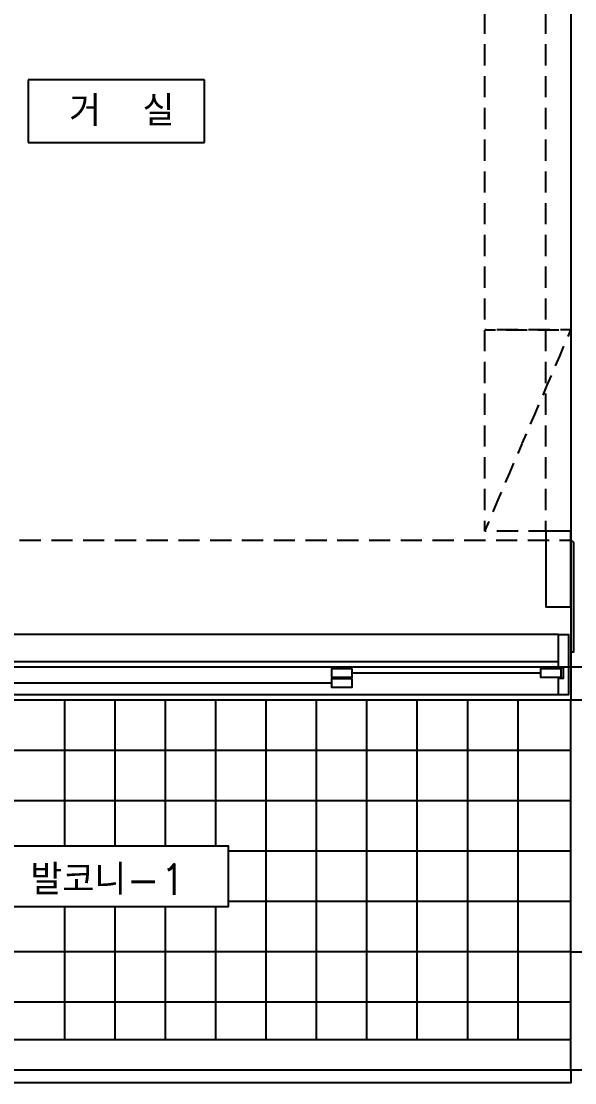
# Model space of a CAD drawing. Extents: x 0 to 40850, y 0 to 28500.
# Drawn here: x 14436 to 16633, y 8247 to 12462 of the extents above; entities that cross this region are included whole.
import ezdxf
from ezdxf.enums import TextEntityAlignment as Align

# ---------------------------------------------------------------- set-up
doc = ezdxf.new("R2010")
doc.units = 0
doc.header["$LTSCALE"] = 60
doc.header["$MEASUREMENT"] = 0
doc.linetypes.add('CEN', pattern=[62, 60, -1, 0, -1])
doc.linetypes.add('HIDDEN', pattern=[2.1, 0.7, -0.7, 0.7])
for name, color, linetype in [('2', 2, 'CONTINUOUS'), ('3', 3, 'CONTINUOUS'), ('4', 4, 'CONTINUOUS'), ('7', 7, 'CONTINUOUS'), ('9', 9, 'CONTINUOUS'), ('CEN', 1, 'CEN'), ('WINDOW', 4, 'CONTINUOUS')]:
    doc.layers.add(name, color=color, linetype=linetype)
doc.styles.add('GHS', font='ROMANS', dxfattribs={"bigfont": 'GHS'})
doc.styles.add('HS', font='simplex', dxfattribs={"bigfont": 'ghs'})

msp = doc.modelspace()

# ---------------------------------------------------------------- linework, layer by layer
at = {"layer": '2', "linetype": 'HIDDEN'}
for p, q in [((16518.3, 10437), (16518.3, 13529)), ((16276.3, 10437), (16276.3, 12729)), ((16276.3, 11237), (16618.3, 11237)), ((16618.3, 11237), (16276.3, 11237)), ((16276.3, 10437), (16618.3, 11237)), ((16618.3, 10437), (16276.3, 10437))]:
    msp.add_line(p, q, dxfattribs=at)
at = {"layer": '2'}
for p, q in [((15163.7, 12230.1), (14463.5, 12230.1)), ((14463.5, 12230.1), (14463.5, 11980.1)), ((15163.7, 11980.1), (15163.7, 12230.1)), ((14463.5, 11980.1), (15163.7, 11980.1)), ((16618.3, 10402), (16618.3, 9957)), ((16618.3, 8417), (12368.3, 8417)), ((16618.3, 8297), (12368.3, 8297))]:
    msp.add_line(p, q, dxfattribs=at)
for points in [[(16618.3, 10137), (16618.3, 10437), (16518.3, 10437), (16518.3, 10137)], [(14358.3, 8947), (15258.3, 8947), (15258.3, 9187), (14358.3, 9187)]]:
    msp.add_lwpolyline(points, close=True, dxfattribs=at)
msp.add_lwpolyline([(16618.3, 8297), (16618.3, 8247), (12368.3, 8247), (12368.3, 8297)], dxfattribs=at)
at = {"layer": '4'}
msp.add_line((16618.3, 8767), (16618.3, 9767), dxfattribs=at)
at = {"layer": '4', "color": 4, "linetype": 'CONTINUOUS'}
for points in [[(16568.3, 10027), (16608.3, 10027), (16608.3, 9787), (16568.3, 9787), (16568.3, 9854), (16588.3, 9854), (16588.3, 9894), (16568.3, 9894)], [(15748.3, 9892), (15748.3, 9856), (15668.3, 9856), (15668.3, 9892)], [(16578.3, 9892), (16578.3, 9856), (16498.3, 9856), (16498.3, 9892)], [(15748.3, 9852), (15748.3, 9816), (15668.3, 9816), (15668.3, 9852)]]:
    msp.add_lwpolyline(points, close=True, dxfattribs=at)
at = {"layer": '7'}
for points in [[(16618.3, 9767), (16798.3, 9767), (16798.3, 9957), (16788.3, 9957), (16788.3, 10392), (16798.3, 10402), (16798.3, 13817), (16618.3, 13817), (16618.3, 10402), (16628.3, 10392), (16628.3, 9957), (16618.3, 9957)], [(16618.3, 8297), (16618.3, 8767), (16798.3, 8767), (16798.3, 8297)]]:
    msp.add_lwpolyline(points, close=True, dxfattribs=at)
at = {"layer": '9', "linetype": 'HIDDEN'}
msp.add_line((12958.3, 10402), (16618.3, 10402), dxfattribs=at)
at = {"layer": '9', "color": 9, "linetype": 'CONTINUOUS'}
for p, q in [((16568.3, 10027), (13048.3, 10027)), ((16568.3, 9919), (13048.3, 9919)), ((16568.3, 9787), (13048.3, 9787))]:
    msp.add_line(p, q, dxfattribs=at)
at = {"layer": '9'}
for p, q in [((12998.3, 9767), (16618.3, 9767)), ((14608.3, 9187), (14608.3, 9767)), ((14808.3, 9187), (14808.3, 9767)), ((15008.3, 9187), (15008.3, 9767)), ((15208.3, 9187), (15208.3, 9767)), ((15408.3, 8417), (15408.3, 9767)), ((15608.3, 8417), (15608.3, 9767)), ((15808.3, 8417), (15808.3, 9767)), ((16008.3, 8417), (16008.3, 9767)), ((16208.3, 8417), (16208.3, 9767)), ((16408.3, 8417), (16408.3, 9767)), ((16618.3, 9567), (12368.3, 9567)), ((16618.3, 9367), (12368.3, 9367)), ((16618.3, 9167), (15258.3, 9167)), ((14608.3, 8417), (14608.3, 8947)), ((14808.3, 8417), (14808.3, 8947)), ((15008.3, 8417), (15008.3, 8947)), ((15208.3, 8417), (15208.3, 8947)), ((16618.3, 8967), (15258.3, 8967)), ((16618.3, 8767), (12368.3, 8767)), ((16618.3, 8567), (12368.3, 8567))]:
    msp.add_line(p, q, dxfattribs=at)
at = {"layer": 'CEN'}
for p, q in [((24508.3, 9897), (8868.3, 9897)), ((17208.4, 8297), (8868.3, 8297))]:
    msp.add_line(p, q, dxfattribs=at)
at = {"layer": 'WINDOW', "color": 4, "linetype": 'CONTINUOUS'}
for p, q in [((16498.3, 9874), (15748.3, 9874)), ((15668.3, 9834), (13948.3, 9834))]:
    msp.add_line(p, q, dxfattribs=at)

# ---------------------------------------------------------------- texts
at = {"layer": '3', "style": 'HS'}
msp.add_text('거  실', height=120, dxfattribs=at).set_placement((14625.9, 12046.5))
at = {"layer": '3', "style": 'GHS'}
msp.add_text('발코니-1', height=120, dxfattribs=at).set_placement((14780.9, 9059.2), align=Align.MIDDLE)

doc.saveas('drawing.dxf')
